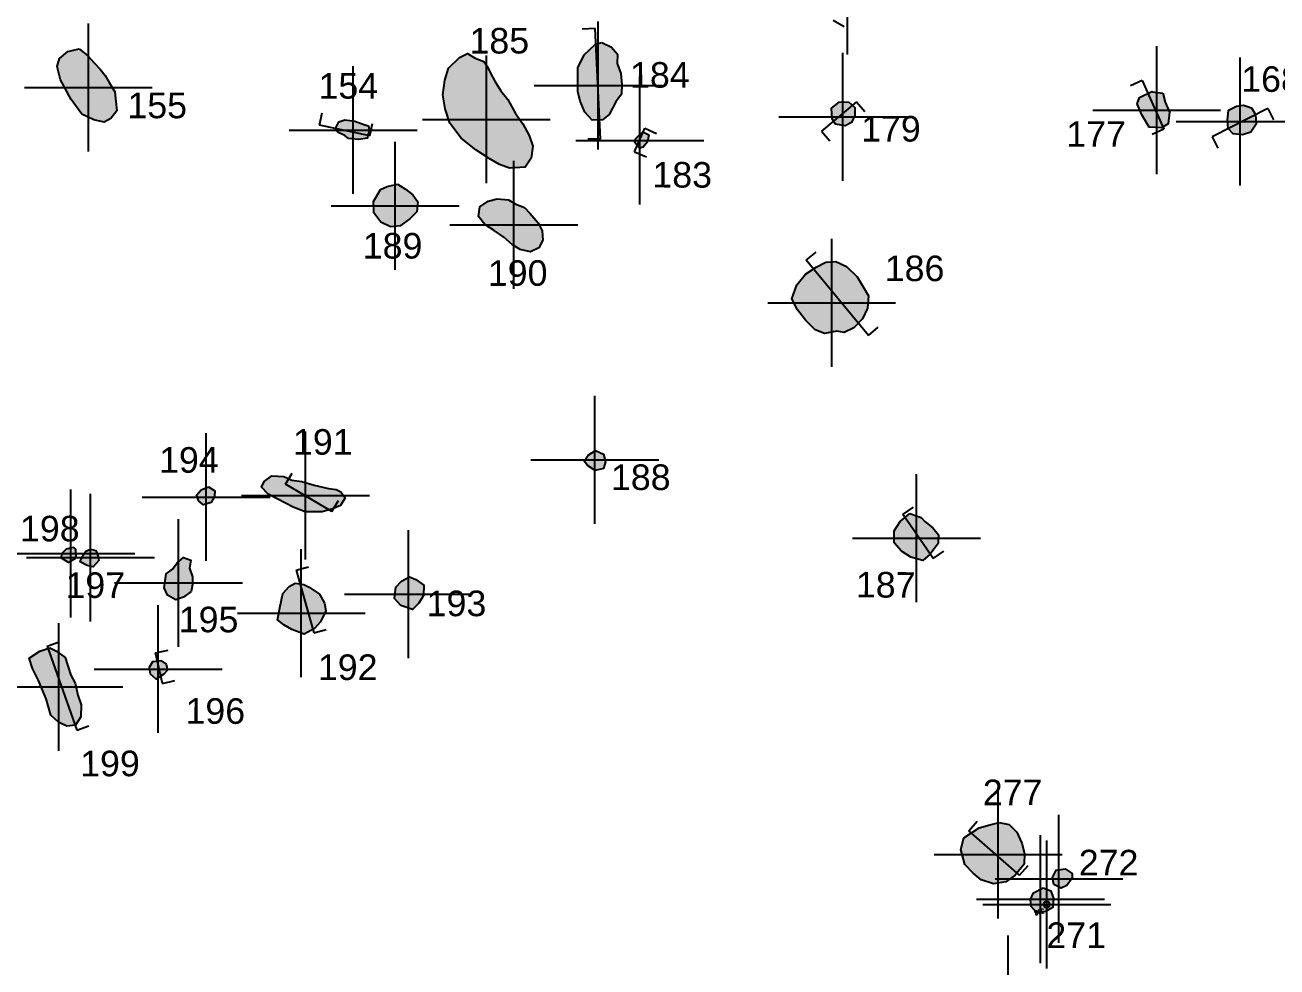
# Model space of a CAD drawing. Header units: millimetres. Extents: x 4462692 to 4462814, y 5793999 to 5794154.
# Drawn here: x 4462723.68 to 4462743.25, y 5794026.72 to 5794041.45 of the extents above; entities that cross this region are included whole.
import ezdxf
from ezdxf.enums import TextEntityAlignment as Align

# ---------------------------------------------------------------- set-up
doc = ezdxf.new("R2010")
doc.units = ezdxf.units.MM
doc.header["$PDMODE"] = 2
doc.header["$PDSIZE"] = -1
for name, color, linetype in [('00Befund', 36, 'Continuous'), ('00BefundNr', 36, 'Continuous'), ('00Profil', 5, 'Continuous'), ('Gruben', 252, 'Continuous'), ('Höhenpunkte Befunde', 7, 'Continuous'), ('Keramik Pl.1', 60, 'Continuous'), ('Pfosten', 254, 'Continuous'), ('SBZ EZ', 16, 'Continuous')]:
    doc.layers.add(name, color=color, linetype=linetype)
doc.styles.add('ROMANS', font='ROMANS.shx', dxfattribs={"width": 0.75})
doc.styles.get("Standard").update_dxf_attribs({"font": 'arial.ttf'})

# ---------------------------------------------------------------- blocks, each defined once
blk = doc.blocks.new('MESSPUNKT')
for p, q in [((0.04, 0), (-0.04, 0)), ((0, -0.04), (0, 0.04))]:
    blk.add_line(p, q)
blk.add_circle((0, 0), 0.05)
at = {"style": 'ROMANS', "width": 0.75, "flags": 1}
for tag, p in [('STANDPUNKT', (-0.06, -0.05)), ('MESSWERT', (-0.06, 0.05)), ('KOORDINATEN', (-0.06, -0.15))]:
    blk.add_attdef(tag, text='', height=0.07, dxfattribs=at).set_placement(p, align=Align.RIGHT)
at = {"style": 'ROMANS', "width": 0.75}
for tag, p in [('NUMMER', (0.06, 0.05)), ('INFO', (0.06, -0.15))]:
    blk.add_attdef(tag, p, '', height=0.07, dxfattribs=at)

msp = doc.modelspace()

# ---------------------------------------------------------------- hatches: boundary and pattern name
at = {"layer": 'Gruben'}
h = msp.add_hatch(color=256, dxfattribs=at)
h.dxf.hatch_style = 1
h.paths.add_polyline_path([(4462730.952, 5794040.695), (4462731.02, 5794040.57), (4462731.114, 5794040.42), (4462731.227, 5794040.285), (4462731.346, 5794040.068), (4462731.461, 5794039.905), (4462731.556, 5794039.723), (4462731.618, 5794039.557), (4462731.592, 5794039.368), (4462731.497, 5794039.228), (4462731.251, 5794039.211), (4462731.096, 5794039.27), (4462730.931, 5794039.364), (4462730.726, 5794039.5), (4462730.498, 5794039.681), (4462730.319, 5794039.913), (4462730.246, 5794040.138), (4462730.21, 5794040.36), (4462730.239, 5794040.586), (4462730.297, 5794040.777), (4462730.468, 5794040.94), (4462730.593, 5794041.005), (4462730.716, 5794040.934), (4462730.849, 5794040.882), (4462730.9, 5794040.805)])
h = msp.add_hatch(color=256, dxfattribs=at)
h.dxf.hatch_style = 1
h.paths.add_polyline_path([(4462730.92, 5794038.694), (4462731.056, 5794038.732), (4462731.233, 5794038.717), (4462731.35, 5794038.648), (4462731.485, 5794038.596), (4462731.571, 5794038.507), (4462731.699, 5794038.359), (4462731.761, 5794038.231), (4462731.77, 5794038.087), (4462731.709, 5794037.966), (4462731.58, 5794037.906), (4462731.418, 5794037.939), (4462731.296, 5794038.014), (4462731.163, 5794038.133), (4462731.01, 5794038.239), (4462730.866, 5794038.332), (4462730.764, 5794038.454), (4462730.789, 5794038.606)])
h = msp.add_hatch(color=256, dxfattribs=at)
h.dxf.hatch_style = 1
h.paths.add_polyline_path([(4462736.354, 5794037.751), (4462736.517, 5794037.673), (4462736.684, 5794037.514), (4462736.779, 5794037.355), (4462736.86, 5794037.216), (4462736.848, 5794037.024), (4462736.771, 5794036.854), (4462736.635, 5794036.715), (4462736.482, 5794036.64), (4462736.367, 5794036.665), (4462736.174, 5794036.628), (4462736.029, 5794036.685), (4462735.876, 5794036.834), (4462735.754, 5794036.995), (4462735.666, 5794037.168), (4462735.74, 5794037.386), (4462735.879, 5794037.552), (4462736.042, 5794037.662), (4462736.196, 5794037.74)])
h = msp.add_hatch(color=256, dxfattribs=at)
h.dxf.hatch_style = 1
h.paths.add_polyline_path([(4462727.534, 5794034.403), (4462727.724, 5794034.389), (4462727.85, 5794034.334), (4462728.003, 5794034.313), (4462728.199, 5794034.256), (4462728.421, 5794034.205), (4462728.541, 5794034.187), (4462728.615, 5794034.152), (4462728.683, 5794034.057), (4462728.608, 5794033.936), (4462728.501, 5794033.892), (4462728.322, 5794033.84), (4462728.058, 5794033.836), (4462727.87, 5794033.91), (4462727.629, 5794034.037), (4462727.477, 5794034.113), (4462727.374, 5794034.225), (4462727.414, 5794034.314)])
h = msp.add_hatch(color=256, dxfattribs=at)
h.dxf.hatch_style = 1
h.paths.add_polyline_path([(4462737.508, 5794033.81), (4462737.685, 5794033.751), (4462737.745, 5794033.686), (4462737.867, 5794033.589), (4462737.955, 5794033.479), (4462737.952, 5794033.341), (4462737.827, 5794033.179), (4462737.713, 5794033.076), (4462737.523, 5794033.128), (4462737.38, 5794033.225), (4462737.265, 5794033.353), (4462737.263, 5794033.543), (4462737.36, 5794033.687)])
h = msp.add_hatch(color=256, dxfattribs=at)
h.dxf.hatch_style = 1
h.paths.add_polyline_path([(4462728.034, 5794032.705), (4462728.122, 5794032.663), (4462728.28, 5794032.551), (4462728.359, 5794032.412), (4462728.382, 5794032.289), (4462728.299, 5794032.121), (4462728.205, 5794032.014), (4462728.039, 5794031.927), (4462727.85, 5794031.997), (4462727.722, 5794032.071), (4462727.626, 5794032.152), (4462727.659, 5794032.339), (4462727.71, 5794032.562), (4462727.809, 5794032.669), (4462727.9, 5794032.724)])
h = msp.add_hatch(color=256, dxfattribs=at)
h.dxf.hatch_style = 1
h.paths.add_polyline_path([(4462724.064, 5794031.712), (4462724.168, 5794031.661), (4462724.304, 5794031.559), (4462724.349, 5794031.433), (4462724.393, 5794031.286), (4462724.463, 5794031.161), (4462724.506, 5794030.97), (4462724.556, 5794030.822), (4462724.553, 5794030.633), (4462724.469, 5794030.504), (4462724.33, 5794030.488), (4462724.204, 5794030.548), (4462724.082, 5794030.657), (4462724.01, 5794030.916), (4462723.89, 5794031.203), (4462723.795, 5794031.387), (4462723.742, 5794031.55), (4462723.912, 5794031.66)])
at = {"layer": 'Pfosten'}
h = msp.add_hatch(color=256, dxfattribs=at)
h.dxf.hatch_style = 1
h.paths.add_polyline_path([(4462706.985, 5794033.867), (4462706.986, 5794033.815), (4462706.964, 5794033.729), (4462706.881, 5794033.72), (4462706.792, 5794033.772), (4462706.801, 5794033.864), (4462706.835, 5794033.897)])
h.paths.add_polyline_path([(4462707.524, 5794034.537), (4462707.587, 5794034.422), (4462707.558, 5794034.376), (4462707.441, 5794034.369), (4462707.373, 5794034.421), (4462707.372, 5794034.505), (4462707.447, 5794034.55)])
h.paths.add_polyline_path([(4462714.263, 5794035.403), (4462714.351, 5794035.367), (4462714.45, 5794035.323), (4462714.519, 5794035.378), (4462714.544, 5794035.5), (4462714.492, 5794035.579), (4462714.404, 5794035.578), (4462714.321, 5794035.552)])
h.paths.add_polyline_path([(4462719.525, 5794034.668), (4462719.635, 5794034.573), (4462719.698, 5794034.432), (4462719.658, 5794034.339), (4462719.598, 5794034.23), (4462719.507, 5794034.175), (4462719.383, 5794034.225), (4462719.309, 5794034.241), (4462719.21, 5794034.344), (4462719.197, 5794034.47), (4462719.274, 5794034.612), (4462719.371, 5794034.635)])
h.paths.add_polyline_path([(4462716.249, 5794040.428), (4462716.333, 5794040.339), (4462716.368, 5794040.299), (4462716.428, 5794040.19), (4462716.391, 5794040.078), (4462716.322, 5794040.013), (4462716.19, 5794039.956), (4462716.063, 5794039.942), (4462715.927, 5794039.983), (4462715.842, 5794040.112), (4462715.841, 5794040.266), (4462715.911, 5794040.338), (4462715.993, 5794040.422), (4462716.129, 5794040.452)])
h.paths.add_polyline_path([(4462713.694, 5794041.383), (4462713.804, 5794041.314), (4462713.825, 5794041.205), (4462713.855, 5794041.049), (4462713.816, 5794040.958), (4462713.783, 5794040.888), (4462713.699, 5794040.866), (4462713.586, 5794040.894), (4462713.465, 5794040.958), (4462713.401, 5794041.035), (4462713.449, 5794041.179), (4462713.497, 5794041.27), (4462713.59, 5794041.372)])
h.paths.add_polyline_path([(4462721.678, 5794042.871), (4462721.705, 5794042.748), (4462721.748, 5794042.681), (4462721.678, 5794042.555), (4462721.593, 5794042.45), (4462721.464, 5794042.431), (4462721.336, 5794042.518), (4462721.288, 5794042.635), (4462721.32, 5794042.775), (4462721.428, 5794042.86), (4462721.54, 5794042.86)])
h.paths.add_polyline_path([(4462724.526, 5794041.079), (4462724.658, 5794040.969), (4462724.757, 5794040.861), (4462724.854, 5794040.759), (4462724.933, 5794040.659), (4462724.995, 5794040.551), (4462725.084, 5794040.406), (4462725.099, 5794040.255), (4462725.113, 5794040.11), (4462725.021, 5794039.987), (4462724.915, 5794039.93), (4462724.752, 5794039.967), (4462724.565, 5794040.057), (4462724.401, 5794040.283), (4462724.232, 5794040.593), (4462724.183, 5794040.799), (4462724.219, 5794040.925), (4462724.345, 5794041.035)])
h.paths.add_polyline_path([(4462732.693, 5794041.177), (4462732.846, 5794041.104), (4462732.937, 5794040.994), (4462732.933, 5794040.846), (4462732.989, 5794040.693), (4462733.008, 5794040.519), (4462733.002, 5794040.37), (4462732.913, 5794040.251), (4462732.808, 5794040.052), (4462732.706, 5794039.967), (4462732.543, 5794039.964), (4462732.431, 5794040.089), (4462732.355, 5794040.261), (4462732.32, 5794040.413), (4462732.319, 5794040.57), (4462732.317, 5794040.783), (4462732.417, 5794040.985), (4462732.597, 5794041.151)])
h.paths.add_polyline_path([(4462735.328, 5794042.857), (4462735.421, 5794042.741), (4462735.529, 5794042.646), (4462735.579, 5794042.515), (4462735.599, 5794042.389), (4462735.547, 5794042.259), (4462735.462, 5794042.153), (4462735.27, 5794042.083), (4462735.108, 5794042.129), (4462735.001, 5794042.22), (4462734.91, 5794042.372), (4462734.87, 5794042.508), (4462734.916, 5794042.67), (4462735.083, 5794042.775), (4462735.213, 5794042.83)])
h.paths.add_polyline_path([(4462736.611, 5794042.35), (4462736.717, 5794042.283), (4462736.839, 5794042.174), (4462736.876, 5794042.048), (4462736.892, 5794041.912), (4462736.883, 5794041.919), (4462736.761, 5794041.74), (4462736.603, 5794041.686), (4462736.467, 5794041.716), (4462736.285, 5794041.796), (4462736.205, 5794041.921), (4462736.234, 5794042.052), (4462736.287, 5794042.198), (4462736.403, 5794042.317)])
h.paths.add_polyline_path([(4462735.337, 5794044.124), (4462735.447, 5794044.106), (4462735.535, 5794044.049), (4462735.558, 5794044.033), (4462735.589, 5794043.892), (4462735.542, 5794043.769), (4462735.44, 5794043.7), (4462735.291, 5794043.671), (4462735.169, 5794043.73), (4462735.134, 5794043.833), (4462735.123, 5794043.983), (4462735.203, 5794044.106)])
h.paths.add_polyline_path([(4462737.568, 5794042.6), (4462737.698, 5794042.544), (4462737.783, 5794042.425), (4462737.779, 5794042.322), (4462737.67, 5794042.248), (4462737.536, 5794042.238), (4462737.472, 5794042.313), (4462737.441, 5794042.393), (4462737.49, 5794042.529)])
h.paths.add_polyline_path([(4462738.479, 5794045.91), (4462738.569, 5794045.807), (4462738.654, 5794045.669), (4462738.684, 5794045.506), (4462738.553, 5794045.408), (4462738.415, 5794045.288), (4462738.282, 5794045.286), (4462738.135, 5794045.353), (4462738.067, 5794045.484), (4462738.002, 5794045.645), (4462737.979, 5794045.78), (4462738.048, 5794045.892), (4462738.194, 5794045.95)])
h = msp.add_hatch(color=256, dxfattribs=at)
h.dxf.hatch_style = 1
h.paths.add_polyline_path([(4462752.378, 5794033.193), (4462752.507, 5794033.192), (4462752.611, 5794033.14), (4462752.635, 5794033.03), (4462752.644, 5794032.894), (4462752.506, 5794032.821), (4462752.387, 5794032.85), (4462752.289, 5794032.906), (4462752.235, 5794033.033), (4462752.281, 5794033.114)])
h.paths.add_polyline_path([(4462753.017, 5794035.559), (4462753.174, 5794035.546), (4462753.268, 5794035.49), (4462753.316, 5794035.365), (4462753.268, 5794035.253), (4462753.136, 5794035.173), (4462753.004, 5794035.196), (4462752.881, 5794035.287), (4462752.89, 5794035.394), (4462752.928, 5794035.516)])
h.paths.add_polyline_path([(4462752.814, 5794036.055), (4462752.925, 5794035.986), (4462752.996, 5794035.911), (4462752.99, 5794035.779), (4462752.901, 5794035.639), (4462752.787, 5794035.575), (4462752.661, 5794035.621), (4462752.559, 5794035.732), (4462752.566, 5794035.847), (4462752.648, 5794035.995)])
h.paths.add_polyline_path([(4462756.293, 5794036.94), (4462756.433, 5794036.952), (4462756.504, 5794036.86), (4462756.518, 5794036.714), (4462756.421, 5794036.601), (4462756.286, 5794036.557), (4462756.187, 5794036.643), (4462756.116, 5794036.755), (4462756.167, 5794036.838), (4462756.228, 5794036.917)])
h.paths.add_polyline_path([(4462754.522, 5794039.659), (4462754.633, 5794039.601), (4462754.674, 5794039.504), (4462754.651, 5794039.378), (4462754.539, 5794039.314), (4462754.413, 5794039.348), (4462754.323, 5794039.421), (4462754.341, 5794039.556), (4462754.393, 5794039.637)])
h.paths.add_polyline_path([(4462753.849, 5794038.55), (4462753.947, 5794038.494), (4462753.977, 5794038.381), (4462753.919, 5794038.261), (4462753.78, 5794038.279), (4462753.714, 5794038.364), (4462753.718, 5794038.412), (4462753.748, 5794038.484)])
h.paths.add_polyline_path([(4462753.261, 5794038.825), (4462753.36, 5794038.808), (4462753.362, 5794038.698), (4462753.317, 5794038.614), (4462753.206, 5794038.602), (4462753.157, 5794038.663), (4462753.175, 5794038.775)])
h.paths.add_polyline_path([(4462752.14, 5794040.817), (4462752.233, 5794040.723), (4462752.327, 5794040.629), (4462752.273, 5794040.541), (4462752.172, 5794040.406), (4462752.02, 5794040.402), (4462751.96, 5794040.485), (4462751.855, 5794040.618), (4462751.895, 5794040.765), (4462752.002, 5794040.829)])
h.paths.add_polyline_path([(4462749.141, 5794038.656), (4462749.224, 5794038.598), (4462749.231, 5794038.492), (4462749.186, 5794038.377), (4462749.117, 5794038.349), (4462749.001, 5794038.407), (4462748.973, 5794038.472), (4462749.013, 5794038.566), (4462749.075, 5794038.644)])
h.paths.add_polyline_path([(4462750.176, 5794037.232), (4462750.264, 5794037.21), (4462750.326, 5794037.142), (4462750.337, 5794037.078), (4462750.247, 5794037.02), (4462750.165, 5794037.017), (4462750.102, 5794037.082), (4462750.142, 5794037.183)])
h.paths.add_polyline_path([(4462747.496, 5794035.201), (4462747.556, 5794035.18), (4462747.629, 5794035.106), (4462747.657, 5794034.962), (4462747.57, 5794034.922), (4462747.461, 5794034.932), (4462747.362, 5794035.003), (4462747.362, 5794035.07), (4462747.407, 5794035.156)])
h.paths.add_polyline_path([(4462748.733, 5794035.264), (4462748.804, 5794035.221), (4462748.864, 5794035.131), (4462748.797, 5794035.053), (4462748.708, 5794035.054), (4462748.625, 5794035.121), (4462748.611, 5794035.18), (4462748.633, 5794035.227)])
h.paths.add_polyline_path([(4462749.063, 5794035.766), (4462749.18, 5794035.73), (4462749.223, 5794035.625), (4462749.216, 5794035.506), (4462749.095, 5794035.419), (4462748.984, 5794035.461), (4462748.941, 5794035.525), (4462748.921, 5794035.661), (4462748.975, 5794035.725)])
h.paths.add_polyline_path([(4462747.004, 5794035.825), (4462747.124, 5794035.764), (4462747.171, 5794035.683), (4462747.179, 5794035.599), (4462747.092, 5794035.535), (4462746.997, 5794035.522), (4462746.921, 5794035.613), (4462746.912, 5794035.691), (4462746.958, 5794035.799)])
h.paths.add_polyline_path([(4462745.54, 5794036.32), (4462745.656, 5794036.29), (4462745.817, 5794036.197), (4462745.804, 5794036.075), (4462745.757, 5794035.997), (4462745.607, 5794035.966), (4462745.54, 5794035.99), (4462745.486, 5794036.055), (4462745.44, 5794036.176), (4462745.454, 5794036.278)])
h.paths.add_polyline_path([(4462744.803, 5794038.993), (4462744.969, 5794038.974), (4462745.085, 5794038.907), (4462745.185, 5794038.801), (4462745.179, 5794038.631), (4462745.112, 5794038.477), (4462744.973, 5794038.318), (4462744.824, 5794038.248), (4462744.669, 5794038.315), (4462744.527, 5794038.41), (4462744.459, 5794038.516), (4462744.443, 5794038.685), (4462744.525, 5794038.837), (4462744.637, 5794038.952)])
h.paths.add_polyline_path([(4462745.796, 5794041.453), (4462745.953, 5794041.398), (4462746.057, 5794041.314), (4462746.104, 5794041.245), (4462746.104, 5794041.089), (4462746.014, 5794040.972), (4462745.826, 5794040.936), (4462745.698, 5794041), (4462745.649, 5794041.102), (4462745.603, 5794041.235), (4462745.702, 5794041.35)])
h.paths.add_polyline_path([(4462742.849, 5794040.154), (4462742.909, 5794040.05), (4462742.921, 5794039.901), (4462742.841, 5794039.773), (4462742.709, 5794039.731), (4462742.561, 5794039.747), (4462742.484, 5794039.831), (4462742.473, 5794039.955), (4462742.488, 5794040.116), (4462742.616, 5794040.18), (4462742.722, 5794040.196)])
h.paths.add_polyline_path([(4462741.461, 5794040.385), (4462741.497, 5794040.246), (4462741.568, 5794040.087), (4462741.544, 5794039.905), (4462741.443, 5794039.84), (4462741.248, 5794039.854), (4462741.133, 5794040.047), (4462741.063, 5794040.219), (4462741.098, 5794040.314), (4462741.29, 5794040.411), (4462741.296, 5794040.403)])
h.paths.add_polyline_path([(4462749.51, 5794041.456), (4462749.598, 5794041.409), (4462749.671, 5794041.297), (4462749.672, 5794041.158), (4462749.631, 5794041.015), (4462749.464, 5794040.889), (4462749.34, 5794040.872), (4462749.211, 5794040.939), (4462749.131, 5794041.07), (4462749.171, 5794041.199), (4462749.219, 5794041.319), (4462749.343, 5794041.414)])
h.paths.add_polyline_path([(4462755.369, 5794041.535), (4462755.46, 5794041.508), (4462755.518, 5794041.386), (4462755.438, 5794041.281), (4462755.325, 5794041.305), (4462755.29, 5794041.357), (4462755.324, 5794041.454)])
h.paths.add_polyline_path([(4462755.626, 5794041.776), (4462755.707, 5794041.769), (4462755.762, 5794041.692), (4462755.723, 5794041.621), (4462755.606, 5794041.607), (4462755.578, 5794041.683), (4462755.562, 5794041.757)])
h.paths.add_polyline_path([(4462748.083, 5794041.827), (4462748.194, 5794041.798), (4462748.25, 5794041.669), (4462748.243, 5794041.561), (4462748.17, 5794041.528), (4462748.052, 5794041.524), (4462748.007, 5794041.63), (4462747.986, 5794041.721)])
h.paths.add_polyline_path([(4462746.219, 5794042.124), (4462746.334, 5794042.069), (4462746.393, 5794041.948), (4462746.366, 5794041.818), (4462746.27, 5794041.69), (4462746.083, 5794041.708), (4462745.968, 5794041.826), (4462745.933, 5794041.933), (4462745.97, 5794042.063), (4462746.059, 5794042.131)])
h = msp.add_hatch(color=256, dxfattribs=at)
h.dxf.hatch_style = 1
h.paths.add_polyline_path([(4462728.836, 5794039.944), (4462728.991, 5794039.89), (4462729.046, 5794039.873), (4462729.065, 5794039.795), (4462729.038, 5794039.734), (4462729.032, 5794039.682), (4462728.89, 5794039.66), (4462728.736, 5794039.675), (4462728.675, 5794039.722), (4462728.571, 5794039.771), (4462728.528, 5794039.821), (4462728.581, 5794039.938), (4462728.675, 5794039.966)])
h.paths.add_polyline_path([(4462729.501, 5794038.962), (4462729.626, 5794038.882), (4462729.74, 5794038.793), (4462729.82, 5794038.684), (4462729.8, 5794038.531), (4462729.691, 5794038.42), (4462729.541, 5794038.308), (4462729.392, 5794038.294), (4462729.242, 5794038.368), (4462729.129, 5794038.512), (4462729.125, 5794038.692), (4462729.233, 5794038.877), (4462729.338, 5794038.927)])
h.paths.add_polyline_path([(4462733.431, 5794039.731), (4462733.41, 5794039.623), (4462733.338, 5794039.539), (4462733.284, 5794039.523), (4462733.208, 5794039.611), (4462733.219, 5794039.668), (4462733.274, 5794039.725), (4462733.337, 5794039.778)])
h.paths.add_polyline_path([(4462736.552, 5794040.247), (4462736.651, 5794040.158), (4462736.648, 5794040.039), (4462736.599, 5794039.925), (4462736.497, 5794039.876), (4462736.348, 5794039.899), (4462736.297, 5794039.983), (4462736.284, 5794040.151), (4462736.405, 5794040.242)])
h = msp.add_hatch(color=256, dxfattribs=at)
h.dxf.hatch_style = 1
h.paths.add_polyline_path([(4462720.488, 5794032.013), (4462720.591, 5794031.973), (4462720.678, 5794031.917), (4462720.711, 5794031.81), (4462720.649, 5794031.705), (4462720.502, 5794031.708), (4462720.403, 5794031.77), (4462720.392, 5794031.886), (4462720.424, 5794031.983)])
h.paths.add_polyline_path([(4462722.248, 5794030.321), (4462722.265, 5794030.268), (4462722.285, 5794030.163), (4462722.273, 5794030.093), (4462722.186, 5794029.995), (4462722.103, 5794030.006), (4462722.048, 5794030.1), (4462722.048, 5794030.162), (4462722.107, 5794030.296)])
h.paths.add_polyline_path([(4462722.349, 5794029.962), (4462722.385, 5794029.888), (4462722.385, 5794029.778), (4462722.34, 5794029.739), (4462722.205, 5794029.735), (4462722.173, 5794029.789), (4462722.166, 5794029.905), (4462722.216, 5794029.953), (4462722.298, 5794029.984)])
h.paths.add_polyline_path([(4462725.799, 5794031.513), (4462725.885, 5794031.455), (4462725.907, 5794031.365), (4462725.846, 5794031.302), (4462725.727, 5794031.222), (4462725.639, 5794031.302), (4462725.622, 5794031.409), (4462725.678, 5794031.496)])
h.paths.add_polyline_path([(4462726.249, 5794032.959), (4462726.297, 5794032.823), (4462726.294, 5794032.705), (4462726.274, 5794032.593), (4462726.154, 5794032.502), (4462726.035, 5794032.463), (4462725.903, 5794032.535), (4462725.854, 5794032.65), (4462725.885, 5794032.869), (4462725.986, 5794032.944), (4462726.054, 5794033.039), (4462726.157, 5794033.125), (4462726.269, 5794033.082)])
h.paths.add_polyline_path([(4462724.7, 5794033.256), (4462724.786, 5794033.233), (4462724.823, 5794033.139), (4462724.832, 5794033.077), (4462724.742, 5794032.979), (4462724.65, 5794032.998), (4462724.539, 5794033.055), (4462724.568, 5794033.13), (4462724.627, 5794033.226)])
h.paths.add_polyline_path([(4462724.428, 5794033.287), (4462724.468, 5794033.253), (4462724.47, 5794033.144), (4462724.451, 5794033.1), (4462724.36, 5794033.046), (4462724.249, 5794033.112), (4462724.252, 5794033.187), (4462724.326, 5794033.262)])
h.paths.add_polyline_path([(4462726.548, 5794034.228), (4462726.643, 5794034.166), (4462726.641, 5794034.078), (4462726.589, 5794033.984), (4462726.467, 5794033.949), (4462726.393, 5794034.006), (4462726.361, 5794034.1), (4462726.434, 5794034.185)])
h.paths.add_polyline_path([(4462729.786, 5794032.783), (4462729.914, 5794032.691), (4462729.907, 5794032.529), (4462729.835, 5794032.41), (4462729.733, 5794032.312), (4462729.555, 5794032.375), (4462729.456, 5794032.483), (4462729.472, 5794032.661), (4462729.562, 5794032.754), (4462729.688, 5794032.823)])
h.paths.add_polyline_path([(4462732.597, 5794034.798), (4462732.718, 5794034.74), (4462732.752, 5794034.622), (4462732.722, 5794034.514), (4462732.588, 5794034.483), (4462732.471, 5794034.565), (4462732.419, 5794034.631), (4462732.479, 5794034.726)])
h = msp.add_hatch(color=256, dxfattribs=at)
h.dxf.hatch_style = 1
h.paths.add_polyline_path([(4462724.484, 5794024.295), (4462724.648, 5794024.179), (4462724.772, 5794024.061), (4462724.796, 5794023.942), (4462724.817, 5794023.797), (4462724.856, 5794023.673), (4462724.791, 5794023.502), (4462724.662, 5794023.456), (4462724.476, 5794023.375), (4462724.325, 5794023.396), (4462724.125, 5794023.502), (4462724.022, 5794023.654), (4462723.951, 5794023.868), (4462724.012, 5794024.061), (4462724.153, 5794024.25), (4462724.361, 5794024.244)])
h.paths.add_polyline_path([(4462722.369, 5794023.151), (4462722.408, 5794023.069), (4462722.423, 5794022.934), (4462722.33, 5794022.901), (4462722.216, 5794022.935), (4462722.116, 5794023.012), (4462722.128, 5794023.158), (4462722.247, 5794023.194)])
h.paths.add_polyline_path([(4462721.482, 5794022.283), (4462721.61, 5794022.216), (4462721.709, 5794022.114), (4462721.793, 5794021.882), (4462721.681, 5794021.733), (4462721.574, 5794021.61), (4462721.366, 5794021.582), (4462721.146, 5794021.658), (4462721.082, 5794021.803), (4462721.082, 5794021.996), (4462721.129, 5794022.155), (4462721.245, 5794022.296), (4462721.367, 5794022.31)])
h.paths.add_polyline_path([(4462717.662, 5794023.045), (4462717.86, 5794023.089), (4462718.034, 5794023.045), (4462718.254, 5794022.932), (4462718.397, 5794022.851), (4462718.533, 5794022.791), (4462718.604, 5794022.585), (4462718.557, 5794022.462), (4462718.43, 5794022.319), (4462718.288, 5794022.32), (4462718.028, 5794022.329), (4462717.813, 5794022.426), (4462717.607, 5794022.551), (4462717.462, 5794022.699), (4462717.421, 5794022.849), (4462717.485, 5794022.972)])
h.paths.add_polyline_path([(4462701.113, 5794024.721), (4462701.15, 5794024.678), (4462701.152, 5794024.527), (4462701.147, 5794024.455), (4462701.073, 5794024.404), (4462700.955, 5794024.412), (4462700.885, 5794024.482), (4462700.856, 5794024.628), (4462700.9, 5794024.735), (4462700.963, 5794024.834), (4462701.046, 5794024.824)])
h.paths.add_polyline_path([(4462700.231, 5794024.686), (4462700.352, 5794024.597), (4462700.35, 5794024.457), (4462700.3, 5794024.378), (4462700.211, 5794024.315), (4462700.117, 5794024.235), (4462699.99, 5794024.257), (4462699.901, 5794024.351), (4462699.868, 5794024.477), (4462699.918, 5794024.566), (4462700.021, 5794024.662), (4462700.13, 5794024.744)])
h.paths.add_polyline_path([(4462702.745, 5794032.034), (4462702.859, 5794031.934), (4462702.854, 5794031.818), (4462702.873, 5794031.777), (4462702.803, 5794031.653), (4462702.723, 5794031.552), (4462702.643, 5794031.537), (4462702.525, 5794031.604), (4462702.458, 5794031.69), (4462702.438, 5794031.799), (4462702.482, 5794031.941), (4462702.539, 5794032.035), (4462702.637, 5794032.059)])
h.paths.add_polyline_path([(4462705.1, 5794032.308), (4462705.121, 5794032.217), (4462705.033, 5794032.109), (4462704.925, 5794032.061), (4462704.922, 5794032.181), (4462704.936, 5794032.273), (4462705.019, 5794032.34)])
h.paths.add_polyline_path([(4462712.166, 5794029.996), (4462712.198, 5794029.914), (4462712.201, 5794029.789), (4462712.174, 5794029.704), (4462712.124, 5794029.614), (4462712.034, 5794029.557), (4462711.927, 5794029.539), (4462711.834, 5794029.563), (4462711.762, 5794029.665), (4462711.706, 5794029.789), (4462711.789, 5794029.91), (4462711.849, 5794029.96), (4462711.95, 5794030.048)])
h.paths.add_polyline_path([(4462710.492, 5794031.144), (4462710.513, 5794031.116), (4462710.529, 5794031.025), (4462710.428, 5794030.932), (4462710.353, 5794030.979), (4462710.307, 5794031.068), (4462710.339, 5794031.144), (4462710.395, 5794031.17)])
h.paths.add_polyline_path([(4462712.942, 5794032.802), (4462712.998, 5794032.702), (4462713.019, 5794032.65), (4462712.983, 5794032.548), (4462712.909, 5794032.537), (4462712.835, 5794032.561), (4462712.769, 5794032.638), (4462712.741, 5794032.735), (4462712.844, 5794032.796)])
h.paths.add_polyline_path([(4462724.84, 5794022.267), (4462724.914, 5794022.163), (4462724.908, 5794022.073), (4462724.889, 5794021.966), (4462724.772, 5794021.93), (4462724.652, 5794021.969), (4462724.58, 5794022.062), (4462724.604, 5794022.178), (4462724.638, 5794022.248), (4462724.714, 5794022.256)])
h.paths.add_polyline_path([(4462734.198, 5794020.296), (4462734.198, 5794020.133), (4462734.116, 5794020.008), (4462733.972, 5794019.895), (4462733.82, 5794019.851), (4462733.678, 5794019.976), (4462733.598, 5794020.116), (4462733.57, 5794020.286), (4462733.614, 5794020.468), (4462733.781, 5794020.575), (4462733.965, 5794020.58), (4462734.056, 5794020.532), (4462734.156, 5794020.427)])
h.paths.add_polyline_path([(4462739.154, 5794019.494), (4462739.274, 5794019.469), (4462739.381, 5794019.416), (4462739.46, 5794019.31), (4462739.452, 5794019.172), (4462739.361, 5794019.086), (4462739.229, 5794019.107), (4462739.12, 5794019.195), (4462739.05, 5794019.283), (4462739.038, 5794019.398)])
h.paths.add_polyline_path([(4462741.596, 5794020.602), (4462741.655, 5794020.523), (4462741.713, 5794020.44), (4462741.746, 5794020.315), (4462741.628, 5794020.239), (4462741.486, 5794020.169), (4462741.361, 5794020.216), (4462741.259, 5794020.342), (4462741.287, 5794020.507), (4462741.407, 5794020.573)])
h.paths.add_polyline_path([(4462740.724, 5794019.984), (4462740.848, 5794019.938), (4462740.959, 5794019.776), (4462740.953, 5794019.669), (4462740.923, 5794019.536), (4462740.861, 5794019.385), (4462740.669, 5794019.243), (4462740.542, 5794019.286), (4462740.436, 5794019.386), (4462740.329, 5794019.543), (4462740.283, 5794019.681), (4462740.417, 5794019.813), (4462740.555, 5794019.931)])
h.paths.add_polyline_path([(4462739.99, 5794019.531), (4462740.056, 5794019.518), (4462740.131, 5794019.4), (4462740.112, 5794019.298), (4462739.974, 5794019.231), (4462739.867, 5794019.27), (4462739.83, 5794019.388), (4462739.832, 5794019.465), (4462739.926, 5794019.531)])
h.paths.add_polyline_path([(4462739.126, 5794026.415), (4462739.246, 5794026.367), (4462739.286, 5794026.222), (4462739.294, 5794026.108), (4462739.21, 5794026.02), (4462739.103, 5794025.977), (4462738.959, 5794025.992), (4462738.858, 5794026.103), (4462738.822, 5794026.197), (4462738.854, 5794026.332), (4462738.922, 5794026.417)])
h.paths.add_polyline_path([(4462738.408, 5794025.921), (4462738.485, 5794025.84), (4462738.502, 5794025.663), (4462738.411, 5794025.617), (4462738.308, 5794025.656), (4462738.24, 5794025.756), (4462738.282, 5794025.861), (4462738.33, 5794025.893)])
h.paths.add_polyline_path([(4462738.406, 5794025.498), (4462738.543, 5794025.494), (4462738.627, 5794025.414), (4462738.647, 5794025.318), (4462738.599, 5794025.167), (4462738.471, 5794025.144), (4462738.378, 5794025.225), (4462738.328, 5794025.327), (4462738.347, 5794025.438)])
h.paths.add_polyline_path([(4462739.113, 5794025.516), (4462739.177, 5794025.448), (4462739.211, 5794025.337), (4462739.141, 5794025.254), (4462739.016, 5794025.282), (4462738.955, 5794025.339), (4462738.943, 5794025.453), (4462739.014, 5794025.503)])
h.paths.add_polyline_path([(4462741.9, 5794024.475), (4462741.963, 5794024.403), (4462741.979, 5794024.294), (4462741.906, 5794024.257), (4462741.812, 5794024.309), (4462741.767, 5794024.412), (4462741.8, 5794024.463)])
h.paths.add_polyline_path([(4462745.825, 5794026.893), (4462745.95, 5794026.881), (4462745.997, 5794026.771), (4462745.949, 5794026.625), (4462745.843, 5794026.595), (4462745.744, 5794026.613), (4462745.652, 5794026.718), (4462745.69, 5794026.829)])
h.paths.add_polyline_path([(4462746.574, 5794026.909), (4462746.679, 5794026.85), (4462746.693, 5794026.736), (4462746.645, 5794026.608), (4462746.578, 5794026.582), (4462746.416, 5794026.691), (4462746.408, 5794026.777), (4462746.455, 5794026.872)])
h.paths.add_polyline_path([(4462746.244, 5794026.391), (4462746.366, 5794026.354), (4462746.374, 5794026.252), (4462746.299, 5794026.143), (4462746.183, 5794026.141), (4462746.123, 5794026.202), (4462746.153, 5794026.312)])
h.paths.add_polyline_path([(4462745.601, 5794030.735), (4462745.729, 5794030.729), (4462745.853, 5794030.676), (4462745.88, 5794030.549), (4462745.875, 5794030.392), (4462745.791, 5794030.261), (4462745.623, 5794030.267), (4462745.51, 5794030.373), (4462745.468, 5794030.505), (4462745.485, 5794030.657)])
h.paths.add_polyline_path([(4462739.935, 5794028.257), (4462740.045, 5794028.186), (4462740.048, 5794028.109), (4462739.964, 5794027.998), (4462739.874, 5794027.952), (4462739.757, 5794028.014), (4462739.741, 5794028.119), (4462739.796, 5794028.236)])
h.paths.add_polyline_path([(4462739.591, 5794027.958), (4462739.713, 5794027.912), (4462739.752, 5794027.793), (4462739.743, 5794027.652), (4462739.635, 5794027.592), (4462739.493, 5794027.569), (4462739.404, 5794027.667), (4462739.397, 5794027.775), (4462739.444, 5794027.882)])
at = {"layer": 'SBZ EZ'}
h = msp.add_hatch(color=256, dxfattribs=at)
h.dxf.hatch_style = 1
h.paths.add_polyline_path([(4462738.904, 5794028.982), (4462739.063, 5794028.95), (4462739.181, 5794028.831), (4462739.261, 5794028.66), (4462739.299, 5794028.496), (4462739.295, 5794028.332), (4462739.153, 5794028.157), (4462739.009, 5794028.052), (4462738.815, 5794028.023), (4462738.625, 5794028.085), (4462738.501, 5794028.187), (4462738.369, 5794028.324), (4462738.305, 5794028.558), (4462738.353, 5794028.743), (4462738.591, 5794028.899), (4462738.759, 5794028.946)])

# ---------------------------------------------------------------- linework, layer by layer
at = {"layer": '00Befund'}
for points in [[(4462724.526, 5794041.079, 52.714), (4462724.658, 5794040.969, 52.724), (4462724.757, 5794040.861, 52.719), (4462724.854, 5794040.759, 52.721), (4462724.933, 5794040.659, 52.714), (4462724.995, 5794040.551, 52.711), (4462725.084, 5794040.406, 52.691), (4462725.099, 5794040.255, 52.722), (4462725.113, 5794040.11, 52.718), (4462725.021, 5794039.987, 52.717), (4462724.915, 5794039.93, 52.736), (4462724.752, 5794039.967, 52.747), (4462724.565, 5794040.057, 52.738), (4462724.401, 5794040.283, 52.735), (4462724.232, 5794040.593, 52.734), (4462724.183, 5794040.799, 52.731), (4462724.219, 5794040.925, 52.721), (4462724.345, 5794041.035, 52.733)], [(4462730.952, 5794040.695, 52.613), (4462731.02, 5794040.57, 52.614), (4462731.114, 5794040.42, 52.615), (4462731.227, 5794040.285, 52.625), (4462731.346, 5794040.068, 52.614), (4462731.461, 5794039.905, 52.624), (4462731.556, 5794039.723, 52.618), (4462731.618, 5794039.557, 52.604), (4462731.592, 5794039.368, 52.618), (4462731.497, 5794039.228, 52.628), (4462731.251, 5794039.211, 52.598), (4462731.096, 5794039.27, 52.611), (4462730.931, 5794039.364, 52.625), (4462730.726, 5794039.5, 52.602), (4462730.498, 5794039.681, 52.603), (4462730.319, 5794039.913, 52.589), (4462730.246, 5794040.138, 52.615), (4462730.21, 5794040.36, 52.619), (4462730.239, 5794040.586, 52.615), (4462730.297, 5794040.777, 52.608), (4462730.468, 5794040.94, 52.607), (4462730.593, 5794041.005, 52.617), (4462730.716, 5794040.934, 52.619), (4462730.849, 5794040.882, 52.592), (4462730.9, 5794040.805, 52.607)], [(4462732.693, 5794041.177, 52.572), (4462732.846, 5794041.104, 52.582), (4462732.937, 5794040.994, 52.564), (4462732.933, 5794040.846, 52.55), (4462732.989, 5794040.693, 52.567), (4462733.008, 5794040.519, 52.577), (4462733.002, 5794040.37, 52.573), (4462732.913, 5794040.251, 52.598), (4462732.808, 5794040.052, 52.595), (4462732.706, 5794039.967, 52.61), (4462732.543, 5794039.964, 52.609), (4462732.431, 5794040.089, 52.622), (4462732.355, 5794040.261, 52.622), (4462732.32, 5794040.413, 52.616), (4462732.319, 5794040.57, 52.604), (4462732.317, 5794040.783, 52.605), (4462732.417, 5794040.985, 52.612), (4462732.597, 5794041.151, 52.597)], [(4462741.461, 5794040.385, 52.53), (4462741.497, 5794040.246, 52.542), (4462741.568, 5794040.087, 52.549), (4462741.544, 5794039.905, 52.544), (4462741.443, 5794039.84, 52.532), (4462741.248, 5794039.854, 52.528), (4462741.133, 5794040.047, 52.514), (4462741.063, 5794040.219, 52.514), (4462741.098, 5794040.314, 52.526), (4462741.29, 5794040.411, 52.538), (4462741.296, 5794040.403, 52.534)], [(4462736.552, 5794040.247, 52.488), (4462736.651, 5794040.158, 52.495), (4462736.648, 5794040.039, 52.518), (4462736.599, 5794039.925, 52.519), (4462736.497, 5794039.876, 52.523), (4462736.348, 5794039.899, 52.523), (4462736.297, 5794039.983, 52.504), (4462736.284, 5794040.151, 52.506), (4462736.405, 5794040.242, 52.5)], [(4462742.849, 5794040.154, 52.542), (4462742.909, 5794040.05, 52.556), (4462742.921, 5794039.901, 52.556), (4462742.841, 5794039.773, 52.551), (4462742.709, 5794039.731, 52.537), (4462742.561, 5794039.747, 52.544), (4462742.484, 5794039.831, 52.549), (4462742.473, 5794039.955, 52.559), (4462742.488, 5794040.116, 52.554), (4462742.616, 5794040.18, 52.562), (4462742.722, 5794040.196, 52.543)], [(4462728.836, 5794039.944, 52.649), (4462728.991, 5794039.89, 52.652), (4462729.046, 5794039.873, 52.659), (4462729.065, 5794039.795, 52.668), (4462729.038, 5794039.734, 52.657), (4462729.032, 5794039.682, 52.669), (4462728.89, 5794039.66, 52.662), (4462728.736, 5794039.675, 52.648), (4462728.675, 5794039.722, 52.663), (4462728.571, 5794039.771, 52.658), (4462728.528, 5794039.821, 52.66), (4462728.581, 5794039.938, 52.652), (4462728.675, 5794039.966, 52.651)], [(4462733.431, 5794039.731, 52.574), (4462733.41, 5794039.623, 52.577), (4462733.338, 5794039.539, 52.566), (4462733.284, 5794039.523, 52.586), (4462733.208, 5794039.611, 52.584), (4462733.219, 5794039.668, 52.59), (4462733.274, 5794039.725, 52.584), (4462733.337, 5794039.778, 52.573)], [(4462729.501, 5794038.962, 52.606), (4462729.626, 5794038.882, 52.622), (4462729.74, 5794038.793, 52.621), (4462729.82, 5794038.684, 52.618), (4462729.8, 5794038.531, 52.645), (4462729.691, 5794038.42, 52.643), (4462729.541, 5794038.308, 52.649), (4462729.392, 5794038.294, 52.638), (4462729.242, 5794038.368, 52.637), (4462729.129, 5794038.512, 52.625), (4462729.125, 5794038.692, 52.63), (4462729.233, 5794038.877, 52.621), (4462729.338, 5794038.927, 52.58)], [(4462730.92, 5794038.694, 52.593), (4462731.056, 5794038.732, 52.591), (4462731.233, 5794038.717, 52.62), (4462731.35, 5794038.648, 52.63), (4462731.485, 5794038.596, 52.623), (4462731.571, 5794038.507, 52.589), (4462731.699, 5794038.359, 52.602), (4462731.761, 5794038.231, 52.595), (4462731.77, 5794038.087, 52.582), (4462731.709, 5794037.966, 52.592), (4462731.58, 5794037.906, 52.591), (4462731.418, 5794037.939, 52.578), (4462731.296, 5794038.014, 52.579), (4462731.163, 5794038.133, 52.598), (4462731.01, 5794038.239, 52.587), (4462730.866, 5794038.332, 52.614), (4462730.764, 5794038.454, 52.613), (4462730.789, 5794038.606, 52.622)], [(4462736.354, 5794037.751, 52.531), (4462736.517, 5794037.673, 52.536), (4462736.684, 5794037.514, 52.538), (4462736.779, 5794037.355, 52.54), (4462736.86, 5794037.216, 52.535), (4462736.848, 5794037.024, 52.552), (4462736.771, 5794036.854, 52.514), (4462736.635, 5794036.715, 52.527), (4462736.482, 5794036.64, 52.533), (4462736.367, 5794036.665, 52.554), (4462736.174, 5794036.628, 52.561), (4462736.029, 5794036.685, 52.564), (4462735.876, 5794036.834, 52.568), (4462735.754, 5794036.995, 52.566), (4462735.666, 5794037.168, 52.553), (4462735.74, 5794037.386, 52.541), (4462735.879, 5794037.552, 52.541), (4462736.042, 5794037.662, 52.541), (4462736.196, 5794037.74, 52.533)], [(4462732.597, 5794034.798, 52.613), (4462732.718, 5794034.74, 52.61), (4462732.752, 5794034.622, 52.604), (4462732.722, 5794034.514, 52.624), (4462732.588, 5794034.483, 52.594), (4462732.471, 5794034.565, 52.601), (4462732.419, 5794034.631, 52.6), (4462732.479, 5794034.726, 52.61)], [(4462727.534, 5794034.403, 52.695), (4462727.724, 5794034.389, 52.7), (4462727.85, 5794034.334, 52.709), (4462728.003, 5794034.313, 52.714), (4462728.199, 5794034.256, 52.728), (4462728.421, 5794034.205, 52.709), (4462728.541, 5794034.187, 52.711), (4462728.615, 5794034.152, 52.708), (4462728.683, 5794034.057, 52.691), (4462728.608, 5794033.936, 52.689), (4462728.501, 5794033.892, 52.698), (4462728.322, 5794033.84, 52.709), (4462728.058, 5794033.836, 52.737), (4462727.87, 5794033.91, 52.714), (4462727.629, 5794034.037, 52.71), (4462727.477, 5794034.113, 52.712), (4462727.374, 5794034.225, 52.703), (4462727.414, 5794034.314, 52.697)], [(4462726.548, 5794034.228, 52.719), (4462726.643, 5794034.166, 52.731), (4462726.641, 5794034.078, 52.729), (4462726.589, 5794033.984, 52.725), (4462726.467, 5794033.949, 52.718), (4462726.393, 5794034.006, 52.715), (4462726.361, 5794034.1, 52.725), (4462726.434, 5794034.185, 52.731)], [(4462737.508, 5794033.81, 52.574), (4462737.685, 5794033.751, 52.583), (4462737.745, 5794033.686, 52.581), (4462737.867, 5794033.589, 52.558), (4462737.955, 5794033.479, 52.573), (4462737.952, 5794033.341, 52.557), (4462737.827, 5794033.179, 52.575), (4462737.713, 5794033.076, 52.571), (4462737.523, 5794033.128, 52.575), (4462737.38, 5794033.225, 52.575), (4462737.265, 5794033.353, 52.575), (4462737.263, 5794033.543, 52.579), (4462737.36, 5794033.687, 52.574)], [(4462724.428, 5794033.287, 52.718), (4462724.468, 5794033.253, 52.725), (4462724.47, 5794033.144, 52.722), (4462724.451, 5794033.1, 52.711), (4462724.36, 5794033.046, 52.721), (4462724.249, 5794033.112, 52.721), (4462724.252, 5794033.187, 52.709), (4462724.326, 5794033.262, 52.712)], [(4462724.7, 5794033.256, 52.723), (4462724.786, 5794033.233, 52.728), (4462724.823, 5794033.139, 52.728), (4462724.832, 5794033.077, 52.727), (4462724.742, 5794032.979, 52.739), (4462724.65, 5794032.998, 52.735), (4462724.539, 5794033.055, 52.709), (4462724.568, 5794033.13, 52.725), (4462724.627, 5794033.226, 52.727)], [(4462726.249, 5794032.959, 52.703), (4462726.297, 5794032.823, 52.705), (4462726.294, 5794032.705, 52.705), (4462726.274, 5794032.593, 52.696), (4462726.154, 5794032.502, 52.7), (4462726.035, 5794032.463, 52.712), (4462725.903, 5794032.535, 52.704), (4462725.854, 5794032.65, 52.714), (4462725.885, 5794032.869, 52.716), (4462725.986, 5794032.944, 52.712), (4462726.054, 5794033.039, 52.699), (4462726.157, 5794033.125, 52.722), (4462726.269, 5794033.082, 52.708)], [(4462729.786, 5794032.783, 52.665), (4462729.914, 5794032.691, 52.696), (4462729.907, 5794032.529, 52.703), (4462729.835, 5794032.41, 52.696), (4462729.733, 5794032.312, 52.69), (4462729.555, 5794032.375, 52.69), (4462729.456, 5794032.483, 52.685), (4462729.472, 5794032.661, 52.672), (4462729.562, 5794032.754, 52.667), (4462729.688, 5794032.823, 52.676)], [(4462728.034, 5794032.705, 52.738), (4462728.122, 5794032.663, 52.738), (4462728.28, 5794032.551, 52.726), (4462728.359, 5794032.412, 52.711), (4462728.382, 5794032.289, 52.706), (4462728.299, 5794032.121, 52.724), (4462728.205, 5794032.014, 52.74), (4462728.039, 5794031.927, 52.743), (4462727.85, 5794031.997, 52.74), (4462727.722, 5794032.071, 52.735), (4462727.626, 5794032.152, 52.733), (4462727.659, 5794032.339, 52.723), (4462727.71, 5794032.562, 52.731), (4462727.809, 5794032.669, 52.742), (4462727.9, 5794032.724, 52.748)], [(4462724.064, 5794031.712, 52.714), (4462724.168, 5794031.661, 52.718), (4462724.304, 5794031.559, 52.72), (4462724.349, 5794031.433, 52.719), (4462724.393, 5794031.286, 52.733), (4462724.463, 5794031.161, 52.716), (4462724.506, 5794030.97, 52.715), (4462724.556, 5794030.822, 52.7), (4462724.553, 5794030.633, 52.71), (4462724.469, 5794030.504, 52.716), (4462724.33, 5794030.488, 52.729), (4462724.204, 5794030.548, 52.718), (4462724.082, 5794030.657, 52.707), (4462724.01, 5794030.916, 52.726), (4462723.89, 5794031.203, 52.736), (4462723.795, 5794031.387, 52.734), (4462723.742, 5794031.55, 52.735), (4462723.912, 5794031.66, 52.716)], [(4462725.799, 5794031.513, 52.725), (4462725.885, 5794031.455, 52.721), (4462725.907, 5794031.365, 52.715), (4462725.846, 5794031.302, 52.715), (4462725.727, 5794031.222, 52.705), (4462725.639, 5794031.302, 52.706), (4462725.622, 5794031.409, 52.709), (4462725.678, 5794031.496, 52.712)], [(4462738.904, 5794028.982, 52.682), (4462739.063, 5794028.95, 52.681), (4462739.181, 5794028.831, 52.675), (4462739.261, 5794028.66, 52.672), (4462739.299, 5794028.496, 52.678), (4462739.295, 5794028.332, 52.672), (4462739.153, 5794028.157, 52.7), (4462739.009, 5794028.052, 52.693), (4462738.815, 5794028.023, 52.704), (4462738.625, 5794028.085, 52.698), (4462738.501, 5794028.187, 52.709), (4462738.369, 5794028.324, 52.704), (4462738.305, 5794028.558, 52.685), (4462738.353, 5794028.743, 52.686), (4462738.591, 5794028.899, 52.689), (4462738.759, 5794028.946, 52.67)], [(4462739.935, 5794028.257, 52.658), (4462740.045, 5794028.186, 52.652), (4462740.048, 5794028.109, 52.662), (4462739.964, 5794027.998, 52.656), (4462739.874, 5794027.952, 52.656), (4462739.757, 5794028.014, 52.665), (4462739.741, 5794028.119, 52.66), (4462739.796, 5794028.236, 52.655)], [(4462739.591, 5794027.958, 52.661), (4462739.713, 5794027.912, 52.665), (4462739.752, 5794027.793, 52.653), (4462739.743, 5794027.652, 52.676), (4462739.635, 5794027.592, 52.691), (4462739.493, 5794027.569, 52.697), (4462739.404, 5794027.667, 52.687), (4462739.397, 5794027.775, 52.693), (4462739.444, 5794027.882, 52.662)]]:
    msp.add_polyline3d(points, close=True, dxfattribs=at)
at = {"layer": '00Profil'}
for p, q in [((4462732.588, 5794041.396, 52.597), (4462732.389, 5794041.386, 52.597)), ((4462736.308, 5794041.527, 52.529), (4462736.481, 5794041.428, 52.529)), ((4462741.142, 5794040.582, 52.506), (4462740.959, 5794040.5, 52.506)), ((4462736.674, 5794040.251, 52.48), (4462736.803, 5794040.098, 52.48)), ((4462728.279, 5794039.884, 52.641), (4462728.321, 5794040.079, 52.641)), ((4462743.104, 5794040.145, 52.536), (4462743.195, 5794039.967, 52.536)), ((4462729.069, 5794039.715, 52.592), (4462729.11, 5794039.911, 52.592)), ((4462733.368, 5794039.836, 52.564), (4462733.551, 5794039.756, 52.564)), ((4462741.481, 5794039.822, 52.537), (4462741.298, 5794039.74, 52.537)), ((4462732.674, 5794039.665, 52.63), (4462732.474, 5794039.665, 52.63)), ((4462736.129, 5794039.792, 52.504), (4462736.258, 5794039.639, 52.504)), ((4462742.233, 5794039.701, 52.515), (4462742.324, 5794039.523, 52.515)), ((4462733.207, 5794039.468, 52.603), (4462733.39, 5794039.388, 52.603)), ((4462735.889, 5794037.773, 52.526), (4462736.043, 5794037.901, 52.526)), ((4462735.889, 5794037.773, 52.526), (4462735.889, 5794037.773, 52.526)), ((4462736.862, 5794036.597, 52.521), (4462737.016, 5794036.725, 52.521)), ((4462727.75, 5794034.272, 52.631), (4462727.852, 5794034.444, 52.631)), ((4462728.474, 5794033.842, 52.647), (4462728.576, 5794034.014, 52.647)), ((4462737.401, 5794033.796, 52.597), (4462737.565, 5794033.909, 52.597)), ((4462737.873, 5794033.11, 52.591), (4462738.038, 5794033.224, 52.591)), ((4462727.915, 5794032.924, 52.73), (4462728.107, 5794032.978, 52.73)), ((4462728.192, 5794031.945, 52.699), (4462728.384, 5794032, 52.699)), ((4462724.024, 5794031.739, 52.727), (4462724.213, 5794031.806, 52.727)), ((4462725.719, 5794031.634, 52.725), (4462725.914, 5794031.678, 52.725)), ((4462725.826, 5794031.156, 52.705), (4462726.022, 5794031.2, 52.705)), ((4462724.488, 5794030.426, 52.735), (4462724.677, 5794030.493, 52.735)), ((4462738.43, 5794028.849, 52.699), (4462738.561, 5794029, 52.699)), ((4462739.224, 5794028.159, 52.697), (4462739.356, 5794028.31, 52.697))]:
    msp.add_line(p, q, dxfattribs=at)
for points in [[(4462732.674, 5794039.665, 52.63), (4462732.588, 5794041.396, 52.597)], [(4462741.142, 5794040.582, 52.506), (4462741.481, 5794039.822, 52.537)], [(4462736.674, 5794040.251, 52.48), (4462736.129, 5794039.792, 52.504)], [(4462743.104, 5794040.145, 52.536), (4462742.233, 5794039.701, 52.515)], [(4462729.069, 5794039.715, 52.592), (4462728.279, 5794039.884, 52.641)], [(4462733.207, 5794039.468, 52.603), (4462733.368, 5794039.836, 52.564)], [(4462736.862, 5794036.597, 52.521), (4462735.889, 5794037.773, 52.526)], [(4462728.474, 5794033.842, 52.647), (4462727.75, 5794034.272, 52.631)], [(4462737.873, 5794033.11, 52.591), (4462737.774, 5794033.255, 52.593), (4462737.461, 5794033.708, 52.596), (4462737.401, 5794033.796, 52.597)], [(4462727.915, 5794032.924, 52.73), (4462728.192, 5794031.945, 52.699)], [(4462724.024, 5794031.739, 52.727), (4462724.488, 5794030.426, 52.735)], [(4462725.826, 5794031.156, 52.705), (4462725.719, 5794031.634, 52.725)], [(4462739.224, 5794028.159, 52.697), (4462738.43, 5794028.849, 52.699)]]:
    msp.add_polyline3d(points, dxfattribs=at)
at = {"layer": 'Höhenpunkte Befunde', "extrusion": (-0.0012, 5.29667e-05, 0.999999)}
for p in [(4462736.534, 5794041.988, 52.526), (4462724.668, 5794040.472, 52.75), (4462732.635, 5794040.503, 52.632), (4462741.367, 5794040.12, 52.537), (4462730.889, 5794039.975, 52.619), (4462736.46, 5794040.016, 52.518), (4462742.671, 5794039.941, 52.57), (4462728.809, 5794039.808, 52.649), (4462733.288, 5794039.645, 52.588), (4462729.463, 5794038.623, 52.633), (4462731.319, 5794038.326, 52.615), (4462736.287, 5794037.107, 52.561), (4462732.586, 5794034.65, 52.608), (4462726.508, 5794034.07, 52.729), (4462728.064, 5794034.094, 52.732), (4462737.614, 5794033.426, 52.595), (4462724.395, 5794033.186, 52.719), (4462724.701, 5794033.122, 52.717), (4462726.079, 5794032.726, 52.724), (4462729.673, 5794032.55, 52.703), (4462727.997, 5794032.256, 52.718), (4462725.759, 5794031.381, 52.709), (4462724.206, 5794031.1, 52.75), (4462738.887, 5794028.48, 52.697), (4462739.84, 5794028.101, 52.651), (4462739.553, 5794027.784, 52.676), (4462739.047, 5794026.212, 52.713)]:
    msp.add_point(p, dxfattribs=at)
at = {"layer": 'Keramik Pl.1', "extrusion": (-0.0012, 5.29667e-05, 0.999999)}
msp.add_point((4462739.648, 5794027.701, 52.683), dxfattribs=at)

# ---------------------------------------------------------------- block references
ref = msp.add_blockref('MESSPUNKT', (4462736.499, 5794027.973, -4994.66), dxfattribs=dict(at, rotation=194.1178981687213))
ref.add_attrib('NUMMER', '308', (4462736.453, 5794027.91, -4994.66), dxfattribs={"layer": '0', "color": 0, "extrusion": (-0.0012, 5.29667e-05, 0.999999), "height": 0.07, "rotation": 194.1179, "style": 'ROMANS', "width": 0.75})

# ---------------------------------------------------------------- texts
at = {"layer": '00BefundNr', "extrusion": (0.001151, -0.000342246, 0.999999)}
msp.add_text('185', height=0.4, rotation=0.0879, dxfattribs=at).set_placement((4462727.669, 5794042.422, 3154.21))
at = {"layer": '00BefundNr', "extrusion": (0.001151, -0.000341264, 0.999999)}
msp.add_text('184', height=0.4, rotation=0.1367, dxfattribs=at).set_placement((4462730.177, 5794041.885, 3161.201))
at = {"layer": '00BefundNr', "extrusion": (0.00115, -0.000347517, 0.999999)}
msp.add_text('168', height=0.4, rotation=359.8253, dxfattribs=at).set_placement((4462739.676, 5794041.858, 3171.194))
at = {"layer": '00BefundNr', "extrusion": (0.00115, -0.000344901, 0.999999)}
msp.add_text('154', height=0.4, rotation=359.9557, dxfattribs=at).set_placement((4462725.25, 5794041.744, 3189.829))
at = {"layer": '00BefundNr', "extrusion": (0.00115, -0.000344979, 0.999999)}
msp.add_text('155', height=0.4, rotation=359.9518, dxfattribs=at).set_placement((4462722.263, 5794041.438, 3189.264))
at = {"layer": '00BefundNr', "extrusion": (0.001151, -0.00034386, 0.999999)}
msp.add_text('179', height=0.4, rotation=0.0075, dxfattribs=at).set_placement((4462733.73, 5794041.069, 3197.272))
at = {"layer": '00BefundNr', "extrusion": (0.001151, -0.000342648, 0.999999)}
msp.add_text('177', height=0.4, rotation=0.0679, dxfattribs=at).set_placement((4462736.936, 5794040.984, 3205.92))
at = {"layer": '00BefundNr', "extrusion": (0.001149, -0.000348598, 0.999999)}
msp.add_text('183', height=0.4, rotation=359.7715, dxfattribs=at).set_placement((4462730.474, 5794040.365, 3163.449))
at = {"layer": '00BefundNr', "extrusion": (0.00115, -0.000344591, 0.999999)}
msp.add_text('189', height=0.4, rotation=359.9711, dxfattribs=at).set_placement((4462726.004, 5794039.224, 3137.501))
at = {"layer": '00BefundNr', "extrusion": (0.001151, -0.000343453, 0.999999)}
msp.add_text('190', height=0.4, rotation=0.0278, dxfattribs=at).set_placement((4462727.958, 5794038.794, 3145.616))
at = {"layer": '00BefundNr', "extrusion": (0.00115, -0.00034592, 0.999999)}
msp.add_text('186', height=0.4, rotation=359.9049, dxfattribs=at).set_placement((4462734.165, 5794038.875, 3128.024))
at = {"layer": '00BefundNr', "extrusion": (0.001151, -0.000344265, 0.999999)}
msp.add_text('191', height=0.4, rotation=359.9873, dxfattribs=at).set_placement((4462724.913, 5794036.156, 3139.82))
at = {"layer": '00BefundNr', "extrusion": (0.001151, -0.000343498, 0.999999)}
msp.add_text('194', height=0.4, rotation=0.0256, dxfattribs=at).set_placement((4462722.819, 5794035.872, 3145.288))
at = {"layer": '00BefundNr', "extrusion": (0.001151, -0.000343342, 0.999999)}
msp.add_text('188', height=0.4, rotation=0.0333, dxfattribs=at).set_placement((4462729.819, 5794035.62, 3200.958))
at = {"layer": '00BefundNr', "extrusion": (0.00115, -0.000345002, 0.999999)}
msp.add_text('198', height=0.4, rotation=359.9506, dxfattribs=at).set_placement((4462720.647, 5794034.803, 3134.56))
at = {"layer": '00BefundNr', "extrusion": (0.001151, -0.000343603, 0.999999)}
msp.add_text('197', height=0.4, rotation=0.0203, dxfattribs=at).set_placement((4462721.356, 5794033.914, 3144.538))
at = {"layer": '00BefundNr', "extrusion": (0.001148, -0.000353627, 0.999999)}
msp.add_text('187', height=0.4, rotation=359.5206, dxfattribs=at).set_placement((4462733.662, 5794033.97, 3127.459))
at = {"layer": '00BefundNr', "extrusion": (0.001151, -0.000342953, 0.999999)}
msp.add_text('193', height=0.4, rotation=0.0527, dxfattribs=at).set_placement((4462727.001, 5794033.627, 3149.176))
at = {"layer": '00BefundNr', "extrusion": (0.00115, -0.000345683, 0.999999)}
msp.add_text('195', height=0.4, rotation=359.9167, dxfattribs=at).set_placement((4462723.13, 5794033.384, 3129.703))
at = {"layer": '00BefundNr', "extrusion": (0.001151, -0.00034348, 0.999999)}
msp.add_text('192', height=0.4, rotation=0.0265, dxfattribs=at).set_placement((4462725.301, 5794032.631, 3145.419))
at = {"layer": '00BefundNr', "extrusion": (0.001149, -0.000348439, 0.999999)}
msp.add_text('196', height=0.4, rotation=359.7794, dxfattribs=at).set_placement((4462723.176, 5794031.981, 3164.568))
at = {"layer": '00BefundNr', "extrusion": (0.001152, -0.000340682, 0.999999)}
msp.add_text('199', height=0.4, rotation=0.1657, dxfattribs=at).set_placement((4462721.519, 5794031.136, 3219.878))
at = {"layer": '00BefundNr', "extrusion": (0.001151, -0.000342248, 0.999999)}
msp.add_text('277', height=0.4, rotation=0.0878, dxfattribs=at).set_placement((4462735.63, 5794030.689, 3208.769))
at = {"layer": '00BefundNr', "extrusion": (0.00115, -0.000345109, 0.999999)}
msp.add_text('272', height=0.4, rotation=359.9453, dxfattribs=at).set_placement((4462737.134, 5794029.6, 3188.381))
at = {"layer": '00BefundNr', "extrusion": (0.001151, -0.000343189, 0.999999)}
msp.add_text('271', height=0.4, rotation=0.0409, dxfattribs=at).set_placement((4462736.625, 5794028.459, 3202.067))

doc.saveas('drawing.dxf')
